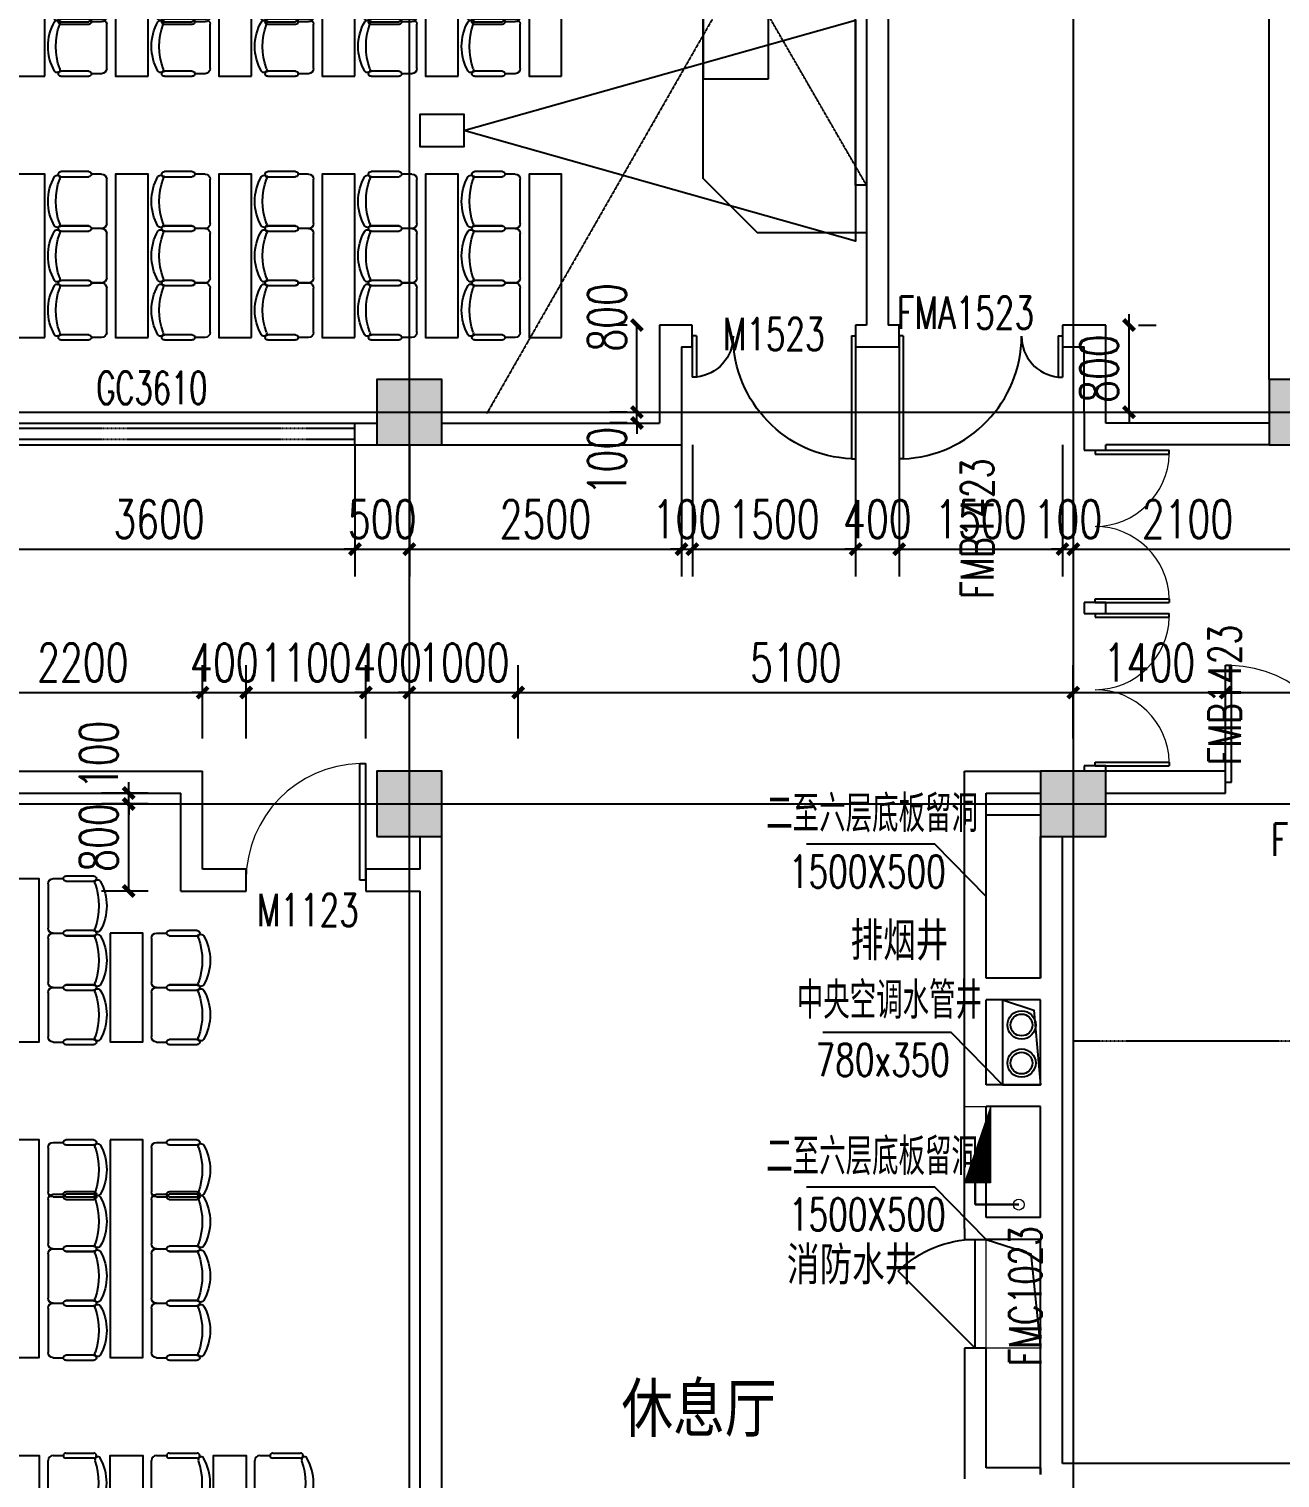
# Model space of a CAD drawing. Header units: millimetres. Extents: x 0 to 118900, y 0 to 84100.
# Drawn here: x 66603 to 78098, y 57597 to 70910 of the extents above; entities that cross this region are included whole.
import ezdxf

# ---------------------------------------------------------------- set-up
doc = ezdxf.new("R2010")
doc.units = ezdxf.units.MM
doc.linetypes.add('DASH', pattern=[0.35, 0.25, -0.1])
doc.linetypes.add('DOTE', pattern=[2.42, 2, -0.2, 0.02, -0.2])
for name, color, linetype in [('COLUMN', 2, 'Continuous'), ('DIM_SYMB', 3, 'Continuous'), ('DOOR', 4, 'Continuous'), ('DOOR_FIRE_TEXT', 7, 'Continuous'), ('DOTE', 1, 'DOTE'), ('EVTR', 6, 'Continuous'), ('FUR', 36, 'Continuous'), ('PUB_DIM', 3, 'Continuous'), ('PUB_HATCH', 8, 'Continuous'), ('PUB_TEXT', 7, 'Continuous'), ('SEE', 5, 'Continuous'), ('STAIR', 201, 'Continuous'), ('SURFACE', 6, 'Continuous'), ('WALL', 2, 'Continuous'), ('WINDOW', 4, 'Continuous'), ('WINDOW_TEXT', 7, 'Continuous')]:
    doc.layers.add(name, color=color, linetype=linetype)
for name, color, linetype, lineweight in [('S-XIAO', 30, 'Continuous', 15), ('S-XP', 1, 'Continuous', 30), ('S-XP-lg', 30, 'Continuous', 15)]:
    doc.layers.add(name, color=color, linetype=linetype, lineweight=lineweight)
doc.styles.add('_TCH_DIM', font='SIMPLEX', dxfattribs={"bigfont": 'GBCBIG'})
doc.styles.add('_TCH_WINDOW', font='SIMPLEX', dxfattribs={"height": 3.5, "bigfont": 'GBCBIG'})
doc.styles.add('DIM_FONT', font='SIMPLEX', dxfattribs={"width": 0.7, "bigfont": 'GBCBIG'})
doc.styles.add('仿宋单线', font='tjromans.shx', dxfattribs={"width": 0.65, "bigfont": 'tjhztxt.shx'})
doc.dimstyles.new('_TCH_ARCH&&100', dxfattribs={"dimtxt": 350, "dimasz": 100, "dimexe": 250, "dimexo": 300, "dimgap": 100, "dimtad": 1, "dimdec": 0, "dimzin": 0, "dimdsep": 46, "dimtxsty": 'DIM_FONT', "dimblk": 'ARCHTICK', "dimcen": 0.09, "dimclrt": 7, "dimazin": 2, "dimtfac": 1, "dimtdec": 0, "dimtix": 1, "dimtmove": 2, "dimatfit": 3, "dimldrblk": 'ARCHTICK', "dimfxl": 1, "dimtolj": 1, "dimtzin": 0, "dimarcsym": 0})

# ---------------------------------------------------------------- blocks, each defined once
blk = doc.blocks.new('WD-HIGH')
at = {"layer": 'WINDOW'}
for p, q in [((1050564, 1525426), (1050564, 1525626)), ((1054164, 1525426), (1054164, 1525626))]:
    blk.add_line(p, q, dxfattribs=at)
at = {"layer": 'WINDOW', "linetype": 'DASH', "extrusion": (0, 0, -1)}
for p, q in [((1054164, 1525576), (1050564, 1525576)), ((1054164, 1525476), (1050564, 1525476))]:
    blk.add_line(p, q, dxfattribs=at)
at = {"layer": 'WINDOW_TEXT', "style": '仿宋单线', "width": 0.65}
blk.add_text('GC3610', height=300, dxfattribs=at).set_placement((1051788, 1525799))
blk = doc.blocks.new('XHS')
at = {"layer": 'S-XIAO', "linetype": 'Continuous'}
h = blk.add_hatch(dxfattribs=at)
h.set_pattern_fill('ANSI31', color=256, scale=10, style=0)
h.set_pattern_definition([(45.00000133, (30729.9762, 392116.5537), (-0.883883497, 0.883883456), [])])
h.paths.add_polyline_path([(-900, -160), (-200, -160), (-200, -400)])
blk.add_lwpolyline([(-900, -160), (-200, -160), (-200, -400), (-900, -400)], close=True, dxfattribs=at)
at = {"layer": 'S-XP'}
for p, q in [((0, 100), (0, -300)), ((0, -300), (-200, -300))]:
    blk.add_line(p, q, dxfattribs=at)
at = {"layer": 'S-XP-lg'}
blk.add_circle((0, 100), 50, dxfattribs=at)
blk = doc.blocks.new('AXIS-NET-07')
at = {"layer": 'DOTE'}
for p, q in [((777144, 1612362.8), (777144, 1540152.8)), ((783244, 1612362.8), (783244, 1540152.8)), ((716444, 1601652.8), (796044, 1601652.8)), ((716444, 1598052.8), (796044, 1598052.8))]:
    blk.add_line(p, q, dxfattribs=at)
blk = doc.blocks.new('A$C2A1F14C1')
for p, q in [((137, 228), (351, 228)), ((0, -170), (0, 170)), ((39, 209), (117, 209)), ((351, 189), (137, 189)), ((39, -209), (117, -209)), ((137, -189), (351, -189)), ((351, -228), (137, -228))]:
    blk.add_line(p, q)
for centre, radius, start, end in [((137, 209), 19.5, 90, 270), ((351, 209), 19.5, 270, 90), ((39, 170), 39, 90, 180), ((381, 178), 21.9, 31.8908, 201.2393), ((-116, 0), 506, 340.4246, 19.5754), ((68, 0), 382, 330.2912, 29.7088), ((39, -170), 39, 180, 270), ((137, -209), 19.5, 90, 270), ((351, -209), 19.5, 270, 90), ((381, -178), 21.9, 158.7607, 328.1092)]:
    blk.add_arc(centre, radius, start, end)
blk = doc.blocks.new('80 SEATS')
at = {"layer": 'FUR'}
for points in [[(1068065, 1663756), (1068065, 1662256), (1067765, 1662256), (1067765, 1663756), (1068065, 1663756)], [(1069015, 1663756), (1069015, 1662256), (1068715, 1662256), (1068715, 1663756), (1069015, 1663756)], [(1069965, 1663756), (1069965, 1662256), (1069665, 1662256), (1069665, 1663756), (1069965, 1663756)], [(1070915, 1663756), (1070915, 1662256), (1070615, 1662256), (1070615, 1663756), (1070915, 1663756)], [(1071865, 1663756), (1071865, 1662256), (1071565, 1662256), (1071565, 1663756), (1071865, 1663756)], [(1072815, 1663756), (1072815, 1662256), (1072515, 1662256), (1072515, 1663756), (1072815, 1663756)], [(1073765, 1663756), (1073765, 1662256), (1073465, 1662256), (1073465, 1663756), (1073765, 1663756)], [(1074715, 1663756), (1074715, 1662256), (1074415, 1662256), (1074415, 1663756), (1074715, 1663756)], [(1075665, 1663756), (1075665, 1662256), (1075365, 1662256), (1075365, 1663756), (1075665, 1663756)], [(1069015, 1659356), (1069015, 1661356), (1068715, 1661356), (1068715, 1659356), (1069015, 1659356)], [(1069965, 1659356), (1069965, 1661356), (1069665, 1661356), (1069665, 1659356), (1069965, 1659356)], [(1070915, 1659356), (1070915, 1661356), (1070615, 1661356), (1070615, 1659356), (1070915, 1659356)], [(1071865, 1659356), (1071865, 1661356), (1071565, 1661356), (1071565, 1659356), (1071865, 1659356)], [(1072815, 1659356), (1072815, 1661356), (1072515, 1661356), (1072515, 1659356), (1072815, 1659356)], [(1073765, 1659356), (1073765, 1661356), (1073465, 1661356), (1073465, 1659356), (1073765, 1659356)], [(1074715, 1659356), (1074715, 1661356), (1074415, 1661356), (1074415, 1659356), (1074715, 1659356)], [(1075665, 1659356), (1075665, 1661356), (1075365, 1661356), (1075365, 1659356), (1075665, 1659356)], [(1077565, 1659332), (1077565, 1661379), (1076965, 1661379), (1076965, 1659332), (1077565, 1659332)], [(1069015, 1657456), (1069015, 1658456), (1068715, 1658456), (1068715, 1657456), (1069015, 1657456)], [(1069965, 1656956), (1069965, 1658456), (1069665, 1658456), (1069665, 1656956), (1069965, 1656956)], [(1070915, 1656956), (1070915, 1658456), (1070615, 1658456), (1070615, 1656956), (1070915, 1656956)], [(1071865, 1656956), (1071865, 1658456), (1071565, 1658456), (1071565, 1656956), (1071865, 1656956)], [(1072815, 1656956), (1072815, 1658456), (1072515, 1658456), (1072515, 1656956), (1072815, 1656956)], [(1073765, 1656956), (1073765, 1658456), (1073465, 1658456), (1073465, 1656956), (1073765, 1656956)], [(1074715, 1656956), (1074715, 1658456), (1074415, 1658456), (1074415, 1656956), (1074715, 1656956)], [(1075665, 1656956), (1075665, 1658456), (1075365, 1658456), (1075365, 1656956), (1075665, 1656956)]]:
    blk.add_lwpolyline(points, dxfattribs=at)
for points in [[(1077465, 1662794), (1078465, 1662794), (1078465, 1657917), (1077465, 1657917), (1076965, 1658417), (1076965, 1662294)], [(1078365, 1658356), (1078365, 1662356), (1078465, 1662356), (1078465, 1658356)]]:
    blk.add_lwpolyline(points, close=True, dxfattribs=at)
at = {"layer": 'SEE', "linetype": 'DASH'}
for p, q in [((1078465, 1658356), (1075117, 1664156)), ((1078465, 1662356), (1074976, 1656256))]:
    blk.add_line(p, q, dxfattribs=at)
at = {"layer": 'SEE'}
blk.add_lwpolyline([(1074765, 1658856), (1074765, 1658706), (1074365, 1658706), (1074365, 1659006), (1074765, 1659006), (1074765, 1658856), (1078365, 1659871), (1078365, 1657840)], close=True, dxfattribs=at)
at = {"layer": 'FUR', "extrusion": (0, 0, -1), "xscale": -1.198432564735413, "yscale": 1.198432445181377, "zscale": -1.198432564735413, "rotation": 180}
for p in [(-1067685, 1663506), (-1068635, 1663506), (-1069585, 1663506), (-1070535, 1663506), (-1071485, 1663506), (-1072435, 1663506), (-1073385, 1663506), (-1074335, 1663506), (-1075285, 1663506), (-1067685, 1663006), (-1068635, 1663006), (-1069585, 1663006), (-1070535, 1663006), (-1071485, 1663006), (-1072435, 1663006), (-1073385, 1663006), (-1074335, 1663006), (-1075285, 1663006), (-1067685, 1662506), (-1068635, 1662506), (-1069585, 1662506), (-1070535, 1662506), (-1071485, 1662506), (-1072435, 1662506), (-1073385, 1662506), (-1074335, 1662506), (-1075285, 1662506)]:
    blk.add_blockref('A$C2A1F14C1', p, dxfattribs=at)
at = {"layer": 'FUR', "xscale": -1.198432564735413, "yscale": 1.198432445181377, "zscale": 1.198432564735413}
for p in [(1068635, 1661106), (1069585, 1661106), (1070535, 1661106), (1071485, 1661106), (1072435, 1661106), (1073385, 1661106), (1074335, 1661106), (1075285, 1661106), (1068635, 1660606), (1069585, 1660606), (1070535, 1660606), (1071485, 1660606), (1072435, 1660606), (1073385, 1660606), (1074335, 1660606), (1075285, 1660606), (1068635, 1660106), (1069585, 1660106), (1070535, 1660106), (1071485, 1660106), (1072435, 1660106), (1073385, 1660106), (1074335, 1660106), (1075285, 1660106), (1068635, 1659629), (1069585, 1659629), (1070535, 1659629), (1071485, 1659629), (1072435, 1659629), (1073385, 1659629), (1074335, 1659629), (1075285, 1659629), (1068635, 1658206), (1069585, 1658206), (1070535, 1658206), (1071485, 1658206), (1072435, 1658206), (1073385, 1658206), (1074335, 1658206), (1075285, 1658206), (1068635, 1657706), (1069585, 1657706), (1070535, 1657706), (1071485, 1657706), (1072435, 1657706), (1073385, 1657706), (1074335, 1657706), (1075285, 1657706), (1069585, 1657206), (1070535, 1657206), (1071485, 1657206), (1072435, 1657206), (1073385, 1657206), (1074335, 1657206), (1075285, 1657206)]:
    blk.add_blockref('A$C2A1F14C1', p, dxfattribs=at)
blk = doc.blocks.new('_FZH')
blk.add_lwpolyline([(-0.5, -0.5), (0.5, -0.5), (0.5, 0.5), (-0.5, 0.5)], close=True)
at = {"layer": 'PUB_HATCH'}
blk.add_solid([(-0.5, -0.5), (0.5, -0.5), (-0.5, 0.5), (0.5, 0.5)], dxfattribs=at)
blk = doc.blocks.new('$DorLib2D$00000001')
for p, q in [((0.45, 0.975), (0.5, 0.975)), ((0.45, 0), (0.45, 0.975)), ((0.5, 0), (0.5, 0.975)), ((0.5, 0), (0.45, 0))]:
    blk.add_line(p, q)
at = {"lineweight": 13}
blk.add_arc((0.475, 0), 0.975, 91.4693, 180, dxfattribs=at)
blk = doc.blocks.new('$DorLib2D$00000225')
at = {"color": 0}
for p, q in [((0.475, -0.0014), (0.475, 0.7521)), ((0.475, 0.7521), (0.5, 0.7521)), ((0.5, -0.0014), (0.5, 0.7521)), ((-0.5, 0), (-0.5, 0.252)), ((-0.475, 0.252), (-0.5, 0.252)), ((-0.475, 0), (-0.475, 0.252)), ((-0.475, 0), (-0.5, 0)), ((0.475, -0.0014), (0.5, -0.0014))]:
    blk.add_line(p, q, dxfattribs=at)
for centre, radius, start, end in [((0.5046, -0.0019), 0.7546, 92.24927, 179.72377), ((-0.5008, 0.0026), 0.2508, 359.78987, 84.09744)]:
    blk.add_arc(centre, radius, start, end, dxfattribs=at)
blk = doc.blocks.new('$DorLib2D$00000002')
for p, q in [((-0.5, 0), (-0.5, 0.4875)), ((-0.475, 0.4875), (-0.5, 0.4875)), ((-0.475, 0), (-0.475, 0.4875)), ((0.475, 0), (0.475, 0.4875)), ((0.475, 0.4875), (0.5, 0.4875)), ((0.5, 0), (0.5, 0.4875)), ((-0.5, 0), (-0.475, 0)), ((0.5, 0), (0.475, 0))]:
    blk.add_line(p, q)
at = {"lineweight": 13}
for centre, start, end in [((-0.4875, 0), 0, 88.53072), ((0.4875, 0), 91.46928, 180)]:
    blk.add_arc(centre, 0.4875, start, end, dxfattribs=at)
blk = doc.blocks.new('$DorLib2D$00000114')
at = {"color": 0}
blk.add_line((0.5, 0), (-0.207, 0.707), dxfattribs=at)
blk.add_arc((0.5, 0), 1, 135, 180, dxfattribs=at)
blk = doc.blocks.new('_ArchTick')
at = {"color": 0, "linetype": 'ByBlock', "const_width": 0.4}
blk.add_lwpolyline([(-0.5, -0.5), (0.5, 0.5)], dxfattribs=at)
blk = doc.blocks.new('*D134')
at = {"layer": 'Defpoints', "color": 0, "transparency": 16777216}
for p in [(67519, 63890), (67998, 63890), (67998, 63790)]:
    blk.add_point(p, dxfattribs=at)
at = {"layer": 'PUB_DIM', "color": 0, "lineweight": -2, "transparency": 16777216}
for p, q in [((67519, 63890), (67519, 63990)), ((67698, 63890), (67269, 63890)), ((67698, 63790), (67269, 63790)), ((67519, 63790), (67519, 63890)), ((67519, 63790), (67519, 63690))]:
    blk.add_line(p, q, dxfattribs=at)
at = {"layer": 'PUB_DIM', "color": 0, "lineweight": -2, "transparency": 16777216, "xscale": 100, "yscale": 100, "zscale": 100}
for p, rotation in [((67519, 63890), 270), ((67519, 63790), 90)]:
    blk.add_blockref('_ArchTick', p, dxfattribs=dict(at, rotation=rotation))
at = {"layer": 'PUB_DIM', "color": 7, "transparency": 16777216, "insert": (67244, 64240), "char_height": 350, "attachment_point": 5, "rotation": 90, "style": 'DIM_FONT'}
blk.add_mtext('\\A1;100', dxfattribs=at)
blk = doc.blocks.new('*D135')
at = {"layer": 'Defpoints', "color": 0, "transparency": 16777216}
for p in [(67519, 63790), (67998, 63790), (67998, 62990)]:
    blk.add_point(p, dxfattribs=at)
at = {"layer": 'PUB_DIM', "color": 0, "lineweight": -2, "transparency": 16777216}
for p, q in [((67698, 63790), (67269, 63790)), ((67519, 62990), (67519, 63790)), ((67698, 62990), (67269, 62990))]:
    blk.add_line(p, q, dxfattribs=at)
at = {"layer": 'PUB_DIM', "color": 0, "lineweight": -2, "transparency": 16777216, "xscale": 100, "yscale": 100, "zscale": 100}
for p, rotation in [((67519, 63790), 90), ((67519, 62990), 270)]:
    blk.add_blockref('_ArchTick', p, dxfattribs=dict(at, rotation=rotation))
at = {"layer": 'PUB_DIM', "color": 7, "transparency": 16777216, "insert": (67244, 63481), "char_height": 350, "attachment_point": 5, "rotation": 90, "style": 'DIM_FONT'}
blk.add_mtext('\\A1;800', dxfattribs=at)
blk = doc.blocks.new('*D136')
at = {"layer": 'Defpoints', "color": 0, "transparency": 16777216}
for p in [(76498, 68190), (76710, 68190), (76498, 67390)]:
    blk.add_point(p, dxfattribs=at)
at = {"layer": 'PUB_DIM', "color": 0, "lineweight": -2, "transparency": 16777216}
for p, q in [((76710, 68190), (76710, 68290)), ((76710, 67390), (76710, 68190)), ((76798, 68190), (76960, 68190)), ((76710, 67390), (76710, 67290)), ((76798, 67390), (76960, 67390))]:
    blk.add_line(p, q, dxfattribs=at)
at = {"layer": 'PUB_DIM', "color": 0, "lineweight": -2, "transparency": 16777216, "xscale": 100, "yscale": 100, "zscale": 100}
for p, rotation in [((76710, 68190), 270), ((76710, 67390), 90)]:
    blk.add_blockref('_ArchTick', p, dxfattribs=dict(at, rotation=rotation))
at = {"layer": 'PUB_DIM', "color": 7, "transparency": 16777216, "insert": (76435, 67790), "char_height": 350, "attachment_point": 5, "rotation": 90, "style": 'DIM_FONT'}
blk.add_mtext('\\A1;800', dxfattribs=at)
blk = doc.blocks.new('*D137')
at = {"layer": 'Defpoints', "color": 0, "transparency": 16777216}
for p in [(72189, 68190), (72398, 68190), (72398, 67390)]:
    blk.add_point(p, dxfattribs=at)
at = {"layer": 'PUB_DIM', "color": 0, "lineweight": -2, "transparency": 16777216}
for p, q in [((72098, 68190), (71939, 68190)), ((72189, 67390), (72189, 68190)), ((72098, 67390), (71939, 67390))]:
    blk.add_line(p, q, dxfattribs=at)
at = {"layer": 'PUB_DIM', "color": 0, "lineweight": -2, "transparency": 16777216, "xscale": 100, "yscale": 100, "zscale": 100}
for p, rotation in [((72189, 68190), 90), ((72189, 67390), 270)]:
    blk.add_blockref('_ArchTick', p, dxfattribs=dict(at, rotation=rotation))
at = {"layer": 'PUB_DIM', "color": 7, "transparency": 16777216, "insert": (71914, 68260), "char_height": 350, "attachment_point": 5, "rotation": 90, "style": 'DIM_FONT'}
blk.add_mtext('\\A1;800', dxfattribs=at)
blk = doc.blocks.new('*D138')
at = {"layer": 'Defpoints', "color": 0, "transparency": 16777216}
for p in [(72189, 67390), (72398, 67390), (72398, 67290)]:
    blk.add_point(p, dxfattribs=at)
at = {"layer": 'PUB_DIM', "color": 0, "lineweight": -2, "transparency": 16777216}
for p, q in [((72098, 67390), (71939, 67390)), ((72189, 67390), (72189, 67490)), ((72189, 67290), (72189, 67390)), ((72098, 67290), (71939, 67290)), ((72189, 67290), (72189, 67190))]:
    blk.add_line(p, q, dxfattribs=at)
at = {"layer": 'PUB_DIM', "color": 0, "lineweight": -2, "transparency": 16777216, "xscale": 100, "yscale": 100, "zscale": 100}
for p, rotation in [((72189, 67390), 270), ((72189, 67290), 90)]:
    blk.add_blockref('_ArchTick', p, dxfattribs=dict(at, rotation=rotation))
at = {"layer": 'PUB_DIM', "color": 7, "transparency": 16777216, "insert": (71914, 66940), "char_height": 350, "attachment_point": 5, "rotation": 90, "style": 'DIM_FONT'}
blk.add_mtext('\\A1;100', dxfattribs=at)
blk = doc.blocks.new('*D637')
at = {"layer": 'Defpoints', "color": 0, "transparency": 16777216}
for p in [(68198, 64814), (65998, 64090), (68198, 64090)]:
    blk.add_point(p, dxfattribs=at)
at = {"layer": 'PUB_DIM', "color": 0, "lineweight": -2, "transparency": 16777216}
for p, q in [((65998, 64390), (65998, 65064)), ((68198, 64390), (68198, 65064)), ((65998, 64814), (68198, 64814))]:
    blk.add_line(p, q, dxfattribs=at)
at = {"layer": 'PUB_DIM', "color": 0, "lineweight": -2, "transparency": 16777216, "xscale": 100, "yscale": 100, "zscale": 100, "rotation": 180}
blk.add_blockref('_ArchTick', (65998, 64814), dxfattribs=at)
at = {"layer": 'PUB_DIM', "color": 0, "lineweight": -2, "transparency": 16777216, "xscale": 100, "yscale": 100, "zscale": 100}
blk.add_blockref('_ArchTick', (68198, 64814), dxfattribs=at)
at = {"layer": 'PUB_DIM', "color": 7, "transparency": 16777216, "insert": (67098, 65089), "char_height": 350, "attachment_point": 5, "style": 'DIM_FONT'}
blk.add_mtext('\\A1;2200', dxfattribs=at)
blk = doc.blocks.new('*D638')
at = {"layer": 'Defpoints', "color": 0, "transparency": 16777216}
for p in [(68598, 64814), (68198, 64090), (68598, 64090)]:
    blk.add_point(p, dxfattribs=at)
at = {"layer": 'PUB_DIM', "color": 0, "lineweight": -2, "transparency": 16777216}
for p, q in [((68198, 64390), (68198, 65064)), ((68598, 64390), (68598, 65064)), ((68198, 64814), (68098, 64814)), ((68198, 64814), (68598, 64814)), ((68598, 64814), (68698, 64814))]:
    blk.add_line(p, q, dxfattribs=at)
at = {"layer": 'PUB_DIM', "color": 0, "lineweight": -2, "transparency": 16777216, "xscale": 100, "yscale": 100, "zscale": 100}
blk.add_blockref('_ArchTick', (68198, 64814), dxfattribs=at)
at = {"layer": 'PUB_DIM', "color": 0, "lineweight": -2, "transparency": 16777216, "xscale": 100, "yscale": 100, "zscale": 100, "rotation": 180}
blk.add_blockref('_ArchTick', (68598, 64814), dxfattribs=at)
at = {"layer": 'PUB_DIM', "color": 7, "transparency": 16777216, "insert": (68398, 65089), "char_height": 350, "attachment_point": 5, "style": 'DIM_FONT'}
blk.add_mtext('\\A1;400', dxfattribs=at)
blk = doc.blocks.new('*D639')
at = {"layer": 'Defpoints', "color": 0, "transparency": 16777216}
for p in [(69698, 64814), (68598, 64090), (69698, 64090)]:
    blk.add_point(p, dxfattribs=at)
at = {"layer": 'PUB_DIM', "color": 0, "lineweight": -2, "transparency": 16777216}
for p, q in [((68598, 64390), (68598, 65064)), ((69698, 64390), (69698, 65064)), ((68598, 64814), (69698, 64814))]:
    blk.add_line(p, q, dxfattribs=at)
at = {"layer": 'PUB_DIM', "color": 0, "lineweight": -2, "transparency": 16777216, "xscale": 100, "yscale": 100, "zscale": 100, "rotation": 180}
blk.add_blockref('_ArchTick', (68598, 64814), dxfattribs=at)
at = {"layer": 'PUB_DIM', "color": 0, "lineweight": -2, "transparency": 16777216, "xscale": 100, "yscale": 100, "zscale": 100}
blk.add_blockref('_ArchTick', (69698, 64814), dxfattribs=at)
at = {"layer": 'PUB_DIM', "color": 7, "transparency": 16777216, "insert": (69148, 65089), "char_height": 350, "attachment_point": 5, "style": 'DIM_FONT'}
blk.add_mtext('\\A1;1100', dxfattribs=at)
blk = doc.blocks.new('*D640')
at = {"layer": 'Defpoints', "color": 0, "transparency": 16777216}
for p in [(70098, 64814), (69698, 64090), (70098, 64090)]:
    blk.add_point(p, dxfattribs=at)
at = {"layer": 'PUB_DIM', "color": 0, "lineweight": -2, "transparency": 16777216}
for p, q in [((69698, 64390), (69698, 65064)), ((70098, 64390), (70098, 65064)), ((69698, 64814), (69598, 64814)), ((69698, 64814), (70098, 64814)), ((70098, 64814), (70198, 64814))]:
    blk.add_line(p, q, dxfattribs=at)
at = {"layer": 'PUB_DIM', "color": 0, "lineweight": -2, "transparency": 16777216, "xscale": 100, "yscale": 100, "zscale": 100}
blk.add_blockref('_ArchTick', (69698, 64814), dxfattribs=at)
at = {"layer": 'PUB_DIM', "color": 0, "lineweight": -2, "transparency": 16777216, "xscale": 100, "yscale": 100, "zscale": 100, "rotation": 180}
blk.add_blockref('_ArchTick', (70098, 64814), dxfattribs=at)
at = {"layer": 'PUB_DIM', "color": 7, "transparency": 16777216, "insert": (69898, 65089), "char_height": 350, "attachment_point": 5, "style": 'DIM_FONT'}
blk.add_mtext('\\A1;400', dxfattribs=at)
blk = doc.blocks.new('*D641')
at = {"layer": 'Defpoints', "color": 0, "transparency": 16777216}
for p in [(71098, 64814), (70098, 64090), (71098, 64090)]:
    blk.add_point(p, dxfattribs=at)
at = {"layer": 'PUB_DIM', "color": 0, "lineweight": -2, "transparency": 16777216}
for p, q in [((70098, 64390), (70098, 65064)), ((71098, 64390), (71098, 65064)), ((70098, 64814), (69998, 64814)), ((70098, 64814), (71098, 64814)), ((71098, 64814), (71198, 64814))]:
    blk.add_line(p, q, dxfattribs=at)
at = {"layer": 'PUB_DIM', "color": 0, "lineweight": -2, "transparency": 16777216, "xscale": 100, "yscale": 100, "zscale": 100}
blk.add_blockref('_ArchTick', (70098, 64814), dxfattribs=at)
at = {"layer": 'PUB_DIM', "color": 0, "lineweight": -2, "transparency": 16777216, "xscale": 100, "yscale": 100, "zscale": 100, "rotation": 180}
blk.add_blockref('_ArchTick', (71098, 64814), dxfattribs=at)
at = {"layer": 'PUB_DIM', "color": 7, "transparency": 16777216, "insert": (70598, 65089), "char_height": 350, "attachment_point": 5, "style": 'DIM_FONT'}
blk.add_mtext('\\A1;1000', dxfattribs=at)
blk = doc.blocks.new('*D642')
at = {"layer": 'Defpoints', "color": 0, "transparency": 16777216}
for p in [(76198, 64814), (71098, 64090), (76198, 64090)]:
    blk.add_point(p, dxfattribs=at)
at = {"layer": 'PUB_DIM', "color": 0, "lineweight": -2, "transparency": 16777216}
for p, q in [((71098, 64390), (71098, 65064)), ((76198, 64390), (76198, 65064)), ((71098, 64814), (76198, 64814))]:
    blk.add_line(p, q, dxfattribs=at)
at = {"layer": 'PUB_DIM', "color": 0, "lineweight": -2, "transparency": 16777216, "xscale": 100, "yscale": 100, "zscale": 100, "rotation": 180}
blk.add_blockref('_ArchTick', (71098, 64814), dxfattribs=at)
at = {"layer": 'PUB_DIM', "color": 0, "lineweight": -2, "transparency": 16777216, "xscale": 100, "yscale": 100, "zscale": 100}
blk.add_blockref('_ArchTick', (76198, 64814), dxfattribs=at)
at = {"layer": 'PUB_DIM', "color": 7, "transparency": 16777216, "insert": (73648, 65089), "char_height": 350, "attachment_point": 5, "style": 'DIM_FONT'}
blk.add_mtext('\\A1;5100', dxfattribs=at)
blk = doc.blocks.new('*D643')
at = {"layer": 'Defpoints', "color": 0, "transparency": 16777216}
for p in [(77598, 64814), (76198, 64090), (77598, 64090)]:
    blk.add_point(p, dxfattribs=at)
at = {"layer": 'PUB_DIM', "color": 0, "lineweight": -2, "transparency": 16777216}
for p, q in [((76198, 64390), (76198, 65064)), ((77598, 64390), (77598, 65064)), ((76198, 64814), (77598, 64814))]:
    blk.add_line(p, q, dxfattribs=at)
at = {"layer": 'PUB_DIM', "color": 0, "lineweight": -2, "transparency": 16777216, "xscale": 100, "yscale": 100, "zscale": 100, "rotation": 180}
blk.add_blockref('_ArchTick', (76198, 64814), dxfattribs=at)
at = {"layer": 'PUB_DIM', "color": 0, "lineweight": -2, "transparency": 16777216, "xscale": 100, "yscale": 100, "zscale": 100}
blk.add_blockref('_ArchTick', (77598, 64814), dxfattribs=at)
at = {"layer": 'PUB_DIM', "color": 7, "transparency": 16777216, "insert": (76898, 65089), "char_height": 350, "attachment_point": 5, "style": 'DIM_FONT'}
blk.add_mtext('\\A1;1400', dxfattribs=at)
blk = doc.blocks.new('*D644')
at = {"layer": 'Defpoints', "color": 0, "transparency": 16777216}
for p in [(79798, 64814), (77598, 64090), (79798, 64090)]:
    blk.add_point(p, dxfattribs=at)
at = {"layer": 'PUB_DIM', "color": 0, "lineweight": -2, "transparency": 16777216}
for p, q in [((77598, 64390), (77598, 65064)), ((79798, 64390), (79798, 65064)), ((77598, 64814), (79798, 64814))]:
    blk.add_line(p, q, dxfattribs=at)
at = {"layer": 'PUB_DIM', "color": 0, "lineweight": -2, "transparency": 16777216, "xscale": 100, "yscale": 100, "zscale": 100, "rotation": 180}
blk.add_blockref('_ArchTick', (77598, 64814), dxfattribs=at)
at = {"layer": 'PUB_DIM', "color": 0, "lineweight": -2, "transparency": 16777216, "xscale": 100, "yscale": 100, "zscale": 100}
blk.add_blockref('_ArchTick', (79798, 64814), dxfattribs=at)
at = {"layer": 'PUB_DIM', "color": 7, "transparency": 16777216, "insert": (78698, 65089), "char_height": 350, "attachment_point": 5, "style": 'DIM_FONT'}
blk.add_mtext('\\A1;2200', dxfattribs=at)
blk = doc.blocks.new('*D675')
at = {"layer": 'Defpoints', "color": 0, "transparency": 16777216}
for p in [(65998, 67390), (69598, 67390), (69598, 66131)]:
    blk.add_point(p, dxfattribs=at)
at = {"layer": 'PUB_DIM', "color": 0, "lineweight": -2, "transparency": 16777216}
for p, q in [((65998, 67090), (65998, 65881)), ((69598, 67090), (69598, 65881)), ((65998, 66131), (69598, 66131))]:
    blk.add_line(p, q, dxfattribs=at)
at = {"layer": 'PUB_DIM', "color": 0, "lineweight": -2, "transparency": 16777216, "xscale": 100, "yscale": 100, "zscale": 100, "rotation": 180}
blk.add_blockref('_ArchTick', (65998, 66131), dxfattribs=at)
at = {"layer": 'PUB_DIM', "color": 0, "lineweight": -2, "transparency": 16777216, "xscale": 100, "yscale": 100, "zscale": 100}
blk.add_blockref('_ArchTick', (69598, 66131), dxfattribs=at)
at = {"layer": 'PUB_DIM', "color": 7, "transparency": 16777216, "insert": (67798, 66406), "char_height": 350, "attachment_point": 5, "style": 'DIM_FONT'}
blk.add_mtext('\\A1;3600', dxfattribs=at)
blk = doc.blocks.new('*D676')
at = {"layer": 'Defpoints', "color": 0, "transparency": 16777216}
for p in [(69598, 67390), (70098, 67390), (70098, 66131)]:
    blk.add_point(p, dxfattribs=at)
at = {"layer": 'PUB_DIM', "color": 0, "lineweight": -2, "transparency": 16777216}
for p, q in [((69598, 67090), (69598, 65881)), ((70098, 67090), (70098, 65881)), ((69598, 66131), (69498, 66131)), ((69598, 66131), (70098, 66131)), ((70098, 66131), (70198, 66131))]:
    blk.add_line(p, q, dxfattribs=at)
at = {"layer": 'PUB_DIM', "color": 0, "lineweight": -2, "transparency": 16777216, "xscale": 100, "yscale": 100, "zscale": 100}
blk.add_blockref('_ArchTick', (69598, 66131), dxfattribs=at)
at = {"layer": 'PUB_DIM', "color": 0, "lineweight": -2, "transparency": 16777216, "xscale": 100, "yscale": 100, "zscale": 100, "rotation": 180}
blk.add_blockref('_ArchTick', (70098, 66131), dxfattribs=at)
at = {"layer": 'PUB_DIM', "color": 7, "transparency": 16777216, "insert": (69848, 66406), "char_height": 350, "attachment_point": 5, "style": 'DIM_FONT'}
blk.add_mtext('\\A1;500', dxfattribs=at)
blk = doc.blocks.new('*D677')
at = {"layer": 'Defpoints', "color": 0, "transparency": 16777216}
for p in [(70098, 67390), (72598, 67390), (72598, 66131)]:
    blk.add_point(p, dxfattribs=at)
at = {"layer": 'PUB_DIM', "color": 0, "lineweight": -2, "transparency": 16777216}
for p, q in [((70098, 67090), (70098, 65881)), ((72598, 67090), (72598, 65881)), ((70098, 66131), (72598, 66131))]:
    blk.add_line(p, q, dxfattribs=at)
at = {"layer": 'PUB_DIM', "color": 0, "lineweight": -2, "transparency": 16777216, "xscale": 100, "yscale": 100, "zscale": 100, "rotation": 180}
blk.add_blockref('_ArchTick', (70098, 66131), dxfattribs=at)
at = {"layer": 'PUB_DIM', "color": 0, "lineweight": -2, "transparency": 16777216, "xscale": 100, "yscale": 100, "zscale": 100}
blk.add_blockref('_ArchTick', (72598, 66131), dxfattribs=at)
at = {"layer": 'PUB_DIM', "color": 7, "transparency": 16777216, "insert": (71348, 66406), "char_height": 350, "attachment_point": 5, "style": 'DIM_FONT'}
blk.add_mtext('\\A1;2500', dxfattribs=at)
blk = doc.blocks.new('*D678')
at = {"layer": 'Defpoints', "color": 0, "transparency": 16777216}
for p in [(72598, 67390), (72698, 67390), (72698, 66131)]:
    blk.add_point(p, dxfattribs=at)
at = {"layer": 'PUB_DIM', "color": 0, "lineweight": -2, "transparency": 16777216}
for p, q in [((72598, 67090), (72598, 65881)), ((72698, 67090), (72698, 65881)), ((72598, 66131), (72498, 66131)), ((72598, 66131), (72698, 66131)), ((72698, 66131), (72798, 66131))]:
    blk.add_line(p, q, dxfattribs=at)
at = {"layer": 'PUB_DIM', "color": 0, "lineweight": -2, "transparency": 16777216, "xscale": 100, "yscale": 100, "zscale": 100}
blk.add_blockref('_ArchTick', (72598, 66131), dxfattribs=at)
at = {"layer": 'PUB_DIM', "color": 0, "lineweight": -2, "transparency": 16777216, "xscale": 100, "yscale": 100, "zscale": 100, "rotation": 180}
blk.add_blockref('_ArchTick', (72698, 66131), dxfattribs=at)
at = {"layer": 'PUB_DIM', "color": 7, "transparency": 16777216, "insert": (72648, 66406), "char_height": 350, "attachment_point": 5, "style": 'DIM_FONT'}
blk.add_mtext('\\A1;100', dxfattribs=at)
blk = doc.blocks.new('*D214')
at = {"layer": 'Defpoints', "color": 0, "transparency": 16777216}
for p in [(72698, 67390), (74198, 67390), (74198, 66131)]:
    blk.add_point(p, dxfattribs=at)
at = {"layer": 'PUB_DIM', "color": 0, "lineweight": -2, "transparency": 16777216}
for p, q in [((72698, 67090), (72698, 65881)), ((74198, 67090), (74198, 65881)), ((72698, 66131), (74198, 66131))]:
    blk.add_line(p, q, dxfattribs=at)
at = {"layer": 'PUB_DIM', "color": 0, "lineweight": -2, "transparency": 16777216, "xscale": 100, "yscale": 100, "zscale": 100, "rotation": 180}
blk.add_blockref('_ArchTick', (72698, 66131), dxfattribs=at)
at = {"layer": 'PUB_DIM', "color": 0, "lineweight": -2, "transparency": 16777216, "xscale": 100, "yscale": 100, "zscale": 100}
blk.add_blockref('_ArchTick', (74198, 66131), dxfattribs=at)
at = {"layer": 'PUB_DIM', "color": 7, "transparency": 16777216, "insert": (73448, 66406), "char_height": 350, "attachment_point": 5, "style": 'DIM_FONT'}
blk.add_mtext('\\A1;1500', dxfattribs=at)
blk = doc.blocks.new('*D215')
at = {"layer": 'Defpoints', "color": 0, "transparency": 16777216}
for p in [(74198, 67390), (74598, 67390), (74598, 66131)]:
    blk.add_point(p, dxfattribs=at)
at = {"layer": 'PUB_DIM', "color": 0, "lineweight": -2, "transparency": 16777216}
for p, q in [((74198, 67090), (74198, 65881)), ((74598, 67090), (74598, 65881)), ((74198, 66131), (74098, 66131)), ((74198, 66131), (74598, 66131)), ((74598, 66131), (74698, 66131))]:
    blk.add_line(p, q, dxfattribs=at)
at = {"layer": 'PUB_DIM', "color": 0, "lineweight": -2, "transparency": 16777216, "xscale": 100, "yscale": 100, "zscale": 100}
blk.add_blockref('_ArchTick', (74198, 66131), dxfattribs=at)
at = {"layer": 'PUB_DIM', "color": 0, "lineweight": -2, "transparency": 16777216, "xscale": 100, "yscale": 100, "zscale": 100, "rotation": 180}
blk.add_blockref('_ArchTick', (74598, 66131), dxfattribs=at)
at = {"layer": 'PUB_DIM', "color": 7, "transparency": 16777216, "insert": (74398, 66406), "char_height": 350, "attachment_point": 5, "style": 'DIM_FONT'}
blk.add_mtext('\\A1;400', dxfattribs=at)
blk = doc.blocks.new('*D216')
at = {"layer": 'Defpoints', "color": 0, "transparency": 16777216}
for p in [(74598, 67390), (76098, 67390), (76098, 66131)]:
    blk.add_point(p, dxfattribs=at)
at = {"layer": 'PUB_DIM', "color": 0, "lineweight": -2, "transparency": 16777216}
for p, q in [((74598, 67090), (74598, 65881)), ((76098, 67090), (76098, 65881)), ((74598, 66131), (76098, 66131))]:
    blk.add_line(p, q, dxfattribs=at)
at = {"layer": 'PUB_DIM', "color": 0, "lineweight": -2, "transparency": 16777216, "xscale": 100, "yscale": 100, "zscale": 100, "rotation": 180}
blk.add_blockref('_ArchTick', (74598, 66131), dxfattribs=at)
at = {"layer": 'PUB_DIM', "color": 0, "lineweight": -2, "transparency": 16777216, "xscale": 100, "yscale": 100, "zscale": 100}
blk.add_blockref('_ArchTick', (76098, 66131), dxfattribs=at)
at = {"layer": 'PUB_DIM', "color": 7, "transparency": 16777216, "insert": (75348, 66406), "char_height": 350, "attachment_point": 5, "style": 'DIM_FONT'}
blk.add_mtext('\\A1;1500', dxfattribs=at)
blk = doc.blocks.new('*D217')
at = {"layer": 'Defpoints', "color": 0, "transparency": 16777216}
for p in [(76098, 67390), (76198, 67390), (76198, 66131)]:
    blk.add_point(p, dxfattribs=at)
at = {"layer": 'PUB_DIM', "color": 0, "lineweight": -2, "transparency": 16777216}
for p, q in [((76098, 67090), (76098, 65881)), ((76198, 67090), (76198, 65881)), ((76098, 66131), (75998, 66131)), ((76098, 66131), (76198, 66131)), ((76198, 66131), (76298, 66131))]:
    blk.add_line(p, q, dxfattribs=at)
at = {"layer": 'PUB_DIM', "color": 0, "lineweight": -2, "transparency": 16777216, "xscale": 100, "yscale": 100, "zscale": 100}
blk.add_blockref('_ArchTick', (76098, 66131), dxfattribs=at)
at = {"layer": 'PUB_DIM', "color": 0, "lineweight": -2, "transparency": 16777216, "xscale": 100, "yscale": 100, "zscale": 100, "rotation": 180}
blk.add_blockref('_ArchTick', (76198, 66131), dxfattribs=at)
at = {"layer": 'PUB_DIM', "color": 7, "transparency": 16777216, "insert": (76148, 66406), "char_height": 350, "attachment_point": 5, "style": 'DIM_FONT'}
blk.add_mtext('\\A1;100', dxfattribs=at)
blk = doc.blocks.new('*D218')
at = {"layer": 'Defpoints', "color": 0, "transparency": 16777216}
for p in [(76198, 67390), (78298, 67390), (78298, 66131)]:
    blk.add_point(p, dxfattribs=at)
at = {"layer": 'PUB_DIM', "color": 0, "lineweight": -2, "transparency": 16777216}
for p, q in [((76198, 67090), (76198, 65881)), ((78298, 67090), (78298, 65881)), ((76198, 66131), (78298, 66131))]:
    blk.add_line(p, q, dxfattribs=at)
at = {"layer": 'PUB_DIM', "color": 0, "lineweight": -2, "transparency": 16777216, "xscale": 100, "yscale": 100, "zscale": 100, "rotation": 180}
blk.add_blockref('_ArchTick', (76198, 66131), dxfattribs=at)
at = {"layer": 'PUB_DIM', "color": 0, "lineweight": -2, "transparency": 16777216, "xscale": 100, "yscale": 100, "zscale": 100}
blk.add_blockref('_ArchTick', (78298, 66131), dxfattribs=at)
at = {"layer": 'PUB_DIM', "color": 7, "transparency": 16777216, "insert": (77248, 66406), "char_height": 350, "attachment_point": 5, "style": 'DIM_FONT'}
blk.add_mtext('\\A1;2100', dxfattribs=at)

msp = doc.modelspace()

# ---------------------------------------------------------------- linework, layer by layer
at = {"layer": 'DIM_SYMB'}
for points in [[(73747.6, 63422.8), (74924.2, 63422.8), (75397.6, 62939.9)], [(73897.6, 61692.4), (75074.2, 61692.4), (75547.6, 61209.5)], [(73747.6, 60272.4), (74924.2, 60272.4), (75397.6, 59789.5)]]:
    msp.add_lwpolyline(points, dxfattribs=at)
at = {"layer": 'DOOR'}
msp.add_line((75297.6, 58789.5), (75297.6, 59789.5), dxfattribs=at)
at = {"layer": 'EVTR', "linetype": 'DASH', "ltscale": 20}
msp.add_lwpolyline([(75397.6, 63689.9), (75897.6, 63689.9), (75897.6, 62189.9), (75397.6, 62189.9)], close=True, dxfattribs=at)
at = {"layer": 'EVTR', "ltscale": 20}
msp.add_lwpolyline([(75897.6, 61989.9), (75547.6, 61989.9), (75547.6, 61209.5), (75897.6, 61209.5)], close=True, dxfattribs=at)
for points in [[(75547.6, 61989.5), (75836.7, 61896.6), (75897.6, 61209.5)], [(75397.6, 59789.5), (75807.3, 59657.4), (75897.6, 58789.5)]]:
    msp.add_lwpolyline(points, dxfattribs=at)
for centre, radius in [((75722.6, 61759.5), 130), ((75722.6, 61759.5), 100), ((75722.6, 61409.5), 130), ((75722.6, 61409.5), 100)]:
    msp.add_circle(centre, radius, dxfattribs=at)
at = {"layer": 'STAIR', "linetype": 'DASH'}
msp.add_lwpolyline([(78247.6, 61609.9), (76197.6, 61609.9)], dxfattribs=at)
at = {"layer": 'SURFACE', "lineweight": 0}
msp.add_lwpolyline([(75897.6, 59789.5), (75897.6, 58789.5), (75397.6, 58789.5), (75397.6, 59789.5)], close=True, dxfattribs=at)
at = {"layer": 'WALL'}
for p, q in [((74297.6, 74389.9), (74297.6, 68189.9)), ((74497.6, 74089.9), (74497.6, 68189.9)), ((77997.6, 69389.9), (77997.6, 71637.9)), ((77997.6, 67689.9), (77997.6, 69389.9)), ((72697.6, 68189.9), (72397.6, 68189.9)), ((72397.6, 68189.9), (72397.6, 67289.9)), ((72697.6, 67989.9), (72697.6, 68189.9)), ((74297.6, 68189.9), (74197.6, 68189.9)), ((74197.6, 68189.9), (74197.6, 67989.9)), ((74597.6, 68189.9), (74497.6, 68189.9)), ((74597.6, 67989.9), (74597.6, 68189.9)), ((76497.6, 68189.9), (76097.6, 68189.9)), ((76097.6, 68189.9), (76097.6, 67989.9)), ((76497.6, 67289.9), (76497.6, 68189.9)), ((72597.6, 67989.9), (72697.6, 67989.9)), ((72597.6, 67989.9), (72597.6, 67089.9)), ((74197.6, 67989.9), (74397.6, 67989.9)), ((74397.6, 67989.9), (74597.6, 67989.9)), ((76097.6, 67989.9), (76297.6, 67989.9)), ((76297.6, 67389.9), (76297.6, 67989.9)), ((76297.6, 67389.9), (76297.6, 67039.9)), ((63997.6, 67289.9), (69797.6, 67289.9)), ((70397.6, 67289.9), (72397.6, 67289.9)), ((77997.6, 67289.9), (76497.6, 67289.9)), ((63797.6, 67089.9), (69797.6, 67089.9)), ((70397.6, 67089.9), (72597.6, 67089.9)), ((76297.6, 67039.9), (76497.6, 67039.9)), ((76497.6, 67039.9), (76497.6, 67089.9)), ((77997.6, 67089.9), (76497.6, 67089.9)), ((76497.6, 65639.9), (76297.6, 65639.9)), ((76297.6, 65639.9), (76297.6, 65539.9)), ((76497.6, 65539.9), (76497.6, 65639.9)), ((76297.6, 65539.9), (76497.6, 65539.9)), ((62197.6, 64089.9), (68197.6, 64089.9)), ((68197.6, 63189.9), (68197.6, 64089.9)), ((75197.6, 64089.9), (75897.6, 64089.9)), ((75197.6, 62089.9), (75197.6, 64089.9)), ((76497.6, 64139.9), (76297.6, 64139.9)), ((76297.6, 64139.9), (76297.6, 64089.9)), ((76497.6, 64089.9), (76497.6, 64139.9)), ((77597.6, 64089.9), (76497.6, 64089.9)), ((77597.6, 63889.9), (77597.6, 64089.9)), ((62197.6, 63889.9), (67997.6, 63889.9)), ((67997.6, 62989.9), (67997.6, 63889.9)), ((75397.6, 63889.9), (75897.6, 63889.9)), ((75397.6, 62189.9), (75397.6, 63889.9)), ((76497.6, 63889.9), (77597.6, 63889.9)), ((70197.6, 63189.9), (70197.6, 63489.9)), ((70397.6, 63089.9), (70397.6, 63489.9)), ((75897.6, 62189.9), (75897.6, 63489.9)), ((76097.6, 62089.9), (76097.6, 63489.9)), ((68597.6, 63189.9), (68197.6, 63189.9)), ((68597.6, 62989.9), (68597.6, 63189.9)), ((70197.6, 63189.9), (69697.6, 63189.9)), ((69697.6, 63189.9), (69697.6, 62989.9)), ((67997.6, 62989.9), (68597.6, 62989.9)), ((69697.6, 62989.9), (70197.6, 62989.9)), ((70197.6, 55889.9), (70197.6, 62989.9)), ((70397.6, 55889.9), (70397.6, 63089.9)), ((75897.6, 62189.9), (75397.6, 62189.9)), ((75197.6, 61109.5), (75197.6, 62089.9)), ((76097.6, 61109.5), (76097.6, 62089.9)), ((75897.6, 61989.9), (75397.6, 61989.9)), ((75397.6, 61209.5), (75397.6, 61989.9)), ((75897.6, 61209.5), (75897.6, 61989.9)), ((75197.6, 59889.5), (75197.6, 61109.5)), ((75897.6, 61209.5), (75397.6, 61209.5)), ((76097.6, 59889.5), (76097.6, 61109.5)), ((75897.6, 61009.5), (75397.6, 61009.5)), ((75397.6, 59989.5), (75397.6, 61009.5)), ((75897.6, 59989.5), (75897.6, 61009.5)), ((75897.6, 59989.5), (75397.6, 59989.5)), ((75197.6, 59889.5), (75197.6, 59789.5)), ((75197.6, 59789.5), (75397.6, 59789.5)), ((75897.6, 59789.5), (75397.6, 59789.5)), ((75897.6, 57629.9), (75897.6, 59789.5)), ((76097.6, 57729.9), (76097.6, 59889.5)), ((75397.6, 58789.5), (75197.6, 58789.5)), ((75197.6, 58789.5), (75197.6, 57589.9)), ((75397.6, 57689.9), (75397.6, 58789.5)), ((75897.6, 57689.9), (75397.6, 57689.9)), ((75897.6, 57689.9), (75897.6, 57629.9)), ((82297.6, 57729.9), (76097.6, 57729.9))]:
    msp.add_line(p, q, dxfattribs=at)

# ---------------------------------------------------------------- block references
at = {"layer": 'COLUMN', "xscale": 600, "yscale": 600, "zscale": 600}
for p in [(70097.6, 67389.9), (70097.6, 63789.9)]:
    msp.add_blockref('_FZH', p, dxfattribs=at)
for p, rotation in [((78297.6, 67389.9), 90), ((76197.6, 63789.9), 270)]:
    msp.add_blockref('_FZH', p, dxfattribs=dict(at, rotation=rotation))
at = {"layer": 'DOOR'}
ref = msp.add_blockref('$DorLib2D$00000225', (75347.6, 68089.9), dxfattribs=dict(at, xscale=1500, yscale=1500, zscale=200, rotation=180))
ref.add_attrib('A', 'FMA1523', (74577.6, 68153.6), dxfattribs={"layer": 'DOOR_FIRE_TEXT', "ltscale": 20, "height": 297.5, "style": '_TCH_WINDOW', "width": 0.705882})
ref = msp.add_blockref('$DorLib2D$00000225', (73447.6, 68089.9), dxfattribs=dict(at, xscale=-1500, yscale=1500, zscale=-1500, rotation=180))
ref.add_attrib('A', 'M1523', (72977.6, 67957.7), dxfattribs={"layer": 'WINDOW_TEXT', "ltscale": 20, "height": 297.5, "style": '_TCH_WINDOW', "width": 0.705882})
ref = msp.add_blockref('$DorLib2D$00000002', (76397.6, 66339.9), dxfattribs=dict(at, xscale=-1400, yscale=-1400, zscale=200, rotation=90))
ref.add_attrib('A', 'FMB1423', (75463.7, 65674.9), dxfattribs={"layer": 'DOOR_FIRE_TEXT', "ltscale": 20, "height": 297.5, "rotation": 90, "style": '_TCH_WINDOW', "width": 0.705882})
ref = msp.add_blockref('$DorLib2D$00000002', (76397.6, 64839.9), dxfattribs=dict(at, xscale=-1400, yscale=-1400, zscale=200, rotation=90))
ref.add_attrib('A', 'FMB1423', (77739, 64148.7), dxfattribs={"layer": 'DOOR_FIRE_TEXT', "ltscale": 20, "height": 297.5, "rotation": 90, "style": '_TCH_WINDOW', "width": 0.705882})
ref = msp.add_blockref('$DorLib2D$00000002', (78697.6, 63989.9), dxfattribs=dict(at, xscale=2200, yscale=2200, zscale=200, rotation=359.9999999992125))
ref.add_attrib('A', 'FMB2223', (78012.6, 63312.1), dxfattribs={"layer": 'DOOR_FIRE_TEXT', "ltscale": 20, "height": 297.5, "style": '_TCH_WINDOW', "width": 0.705882})
ref = msp.add_blockref('$DorLib2D$00000001', (69147.6, 63089.9), dxfattribs=dict(at, xscale=-1100, yscale=-1100, zscale=-1100, rotation=180))
ref.add_attrib('A', 'M1123', (68697.6, 62666.1), dxfattribs={"layer": 'WINDOW_TEXT', "ltscale": 20, "height": 297.5, "style": '_TCH_WINDOW', "width": 0.705882})
ref = msp.add_blockref('$DorLib2D$00000114', (75297.6, 59289.5), dxfattribs=dict(at, xscale=-1000, yscale=1000, zscale=200, rotation=89.99999999999713))
ref.add_attrib('A', 'FMC1023', (75906.4, 58624.5), dxfattribs={"layer": 'DOOR_FIRE_TEXT', "ltscale": 20, "height": 297.5, "rotation": 90, "style": '_TCH_WINDOW', "width": 0.705882})
at = {"layer": 'DOTE'}
msp.add_blockref('AXIS-NET-07', (-707046.5, -1534262.9), dxfattribs=at)
at = {"layer": 'S-XIAO', "rotation": 270}
msp.add_blockref('XHS', (75597.6, 60109.5), dxfattribs=at)
at = {"layer": 'SEE'}
msp.add_blockref('80 SEATS', (-1004167.7, -1588879.6), dxfattribs=at)
at = {"layer": 'SEE', "rotation": 180}
msp.add_blockref('80 SEATS', (1136362.9, 1720059.4), dxfattribs=at)
at = {"layer": 'WINDOW'}
msp.add_blockref('WD-HIGH', (-984566, -1458336.1), dxfattribs=at)

# ---------------------------------------------------------------- texts
at = {"layer": 'PUB_TEXT', "style": '_TCH_DIM'}
for s, p in [('二至六层底板留洞', (73377.1, 63532.3)), ('中央空调水管井', (73657.4, 61816.5)), ('二至六层底板留洞', (73377.1, 60381.9))]:
    msp.add_text(s, height=337.59, rotation=0, dxfattribs=at).set_placement(p)
at = {"layer": 'PUB_TEXT', "style": '_TCH_DIM', "width": 0.705882}
for s, p in [('1500X500', (73585.9, 63020.3)), ('780x350', (73830.9, 61289.9)), ('1500X500', (73585.9, 59869.9))]:
    msp.add_text(s, height=297.5, rotation=0, dxfattribs=at).set_placement(p)
at = {"layer": 'PUB_TEXT', "style": '仿宋单线', "width": 0.9}
for s, p in [('排烟井', (74152.5, 62354.6)), ('消防水井', (73567.2, 59376.8))]:
    msp.add_text(s, height=350, dxfattribs=at).set_placement(p)
at = {"layer": 'PUB_TEXT', "style": '仿宋单线'}
msp.add_text('休息厅', height=500, dxfattribs=at).set_placement((72046.1, 57974.3))

# ---------------------------------------------------------------- dimensions: what is measured, and where the dimension line sits
at = {"layer": 'PUB_DIM'}
for base, p1, p2, picture, middle in [((72188.8, 68189.9), (72397.6, 67389.9), (72397.6, 68189.9), '*D137', (71913.8, 68259.9)), ((72188.8, 67389.9), (72397.6, 67289.9), (72397.6, 67389.9), '*D138', (71913.8, 66939.9)), ((67519.1, 63889.9), (67997.6, 63789.9), (67997.6, 63889.9), '*D134', (67244.1, 64239.9)), ((67519.1, 63789.9), (67997.6, 62989.9), (67997.6, 63789.9), '*D135', (67244.1, 63480.7))]:
    dim = msp.add_linear_dim(base=base, p1=p1, p2=p2, angle=90, dimstyle='_TCH_ARCH&&100', dxfattribs=at)
    dim.commit()
    dim.dimension.update_dxf_attribs({"geometry": picture, "text_midpoint": middle, "dimtype": 161})
for p1, p2, distance, picture, middle in [((76497.6, 67389.9), (76497.6, 68189.9), -212, '*D136', (76434.6, 67789.9)), ((65997.6, 67389.9), (69597.6, 67389.9), -1259.3, '*D675', (67797.6, 66405.5)), ((69597.6, 67389.9), (70097.6, 67389.9), -1259.3, '*D676', (69847.6, 66405.5)), ((70097.6, 67389.9), (72597.6, 67389.9), -1259.3, '*D677', (71347.6, 66405.5)), ((72597.6, 67389.9), (72697.6, 67389.9), -1259.3, '*D678', (72647.6, 66405.5)), ((72697.6, 67389.9), (74197.6, 67389.9), -1259.3, '*D214', (73447.6, 66405.5)), ((74197.6, 67389.9), (74597.6, 67389.9), -1259.3, '*D215', (74397.6, 66405.5)), ((74597.6, 67389.9), (76097.6, 67389.9), -1259.3, '*D216', (75347.6, 66405.5)), ((76097.6, 67389.9), (76197.6, 67389.9), -1259.3, '*D217', (76147.6, 66405.5)), ((76197.6, 67389.9), (78297.6, 67389.9), -1259.3, '*D218', (77247.6, 66405.5)), ((65997.6, 64089.9), (68197.6, 64089.9), 723.8, '*D637', (67097.6, 65088.7)), ((68197.6, 64089.9), (68597.6, 64089.9), 723.8, '*D638', (68397.6, 65088.7)), ((68597.6, 64089.9), (69697.6, 64089.9), 723.8, '*D639', (69147.6, 65088.7)), ((69697.6, 64089.9), (70097.6, 64089.9), 723.8, '*D640', (69897.6, 65088.7)), ((70097.6, 64089.9), (71097.6, 64089.9), 723.8, '*D641', (70597.6, 65088.7)), ((71097.6, 64089.9), (76197.6, 64089.9), 723.8, '*D642', (73647.6, 65088.7)), ((76197.6, 64089.9), (77597.6, 64089.9), 723.8, '*D643', (76897.6, 65088.7)), ((77597.6, 64089.9), (79797.6, 64089.9), 723.8, '*D644', (78697.6, 65088.7))]:
    dim = msp.add_aligned_dim(p1=p1, p2=p2, distance=distance, dimstyle='_TCH_ARCH&&100', dxfattribs=at)
    dim.commit()
    dim.dimension.update_dxf_attribs({"geometry": picture, "text_midpoint": middle})

doc.saveas('drawing.dxf')
